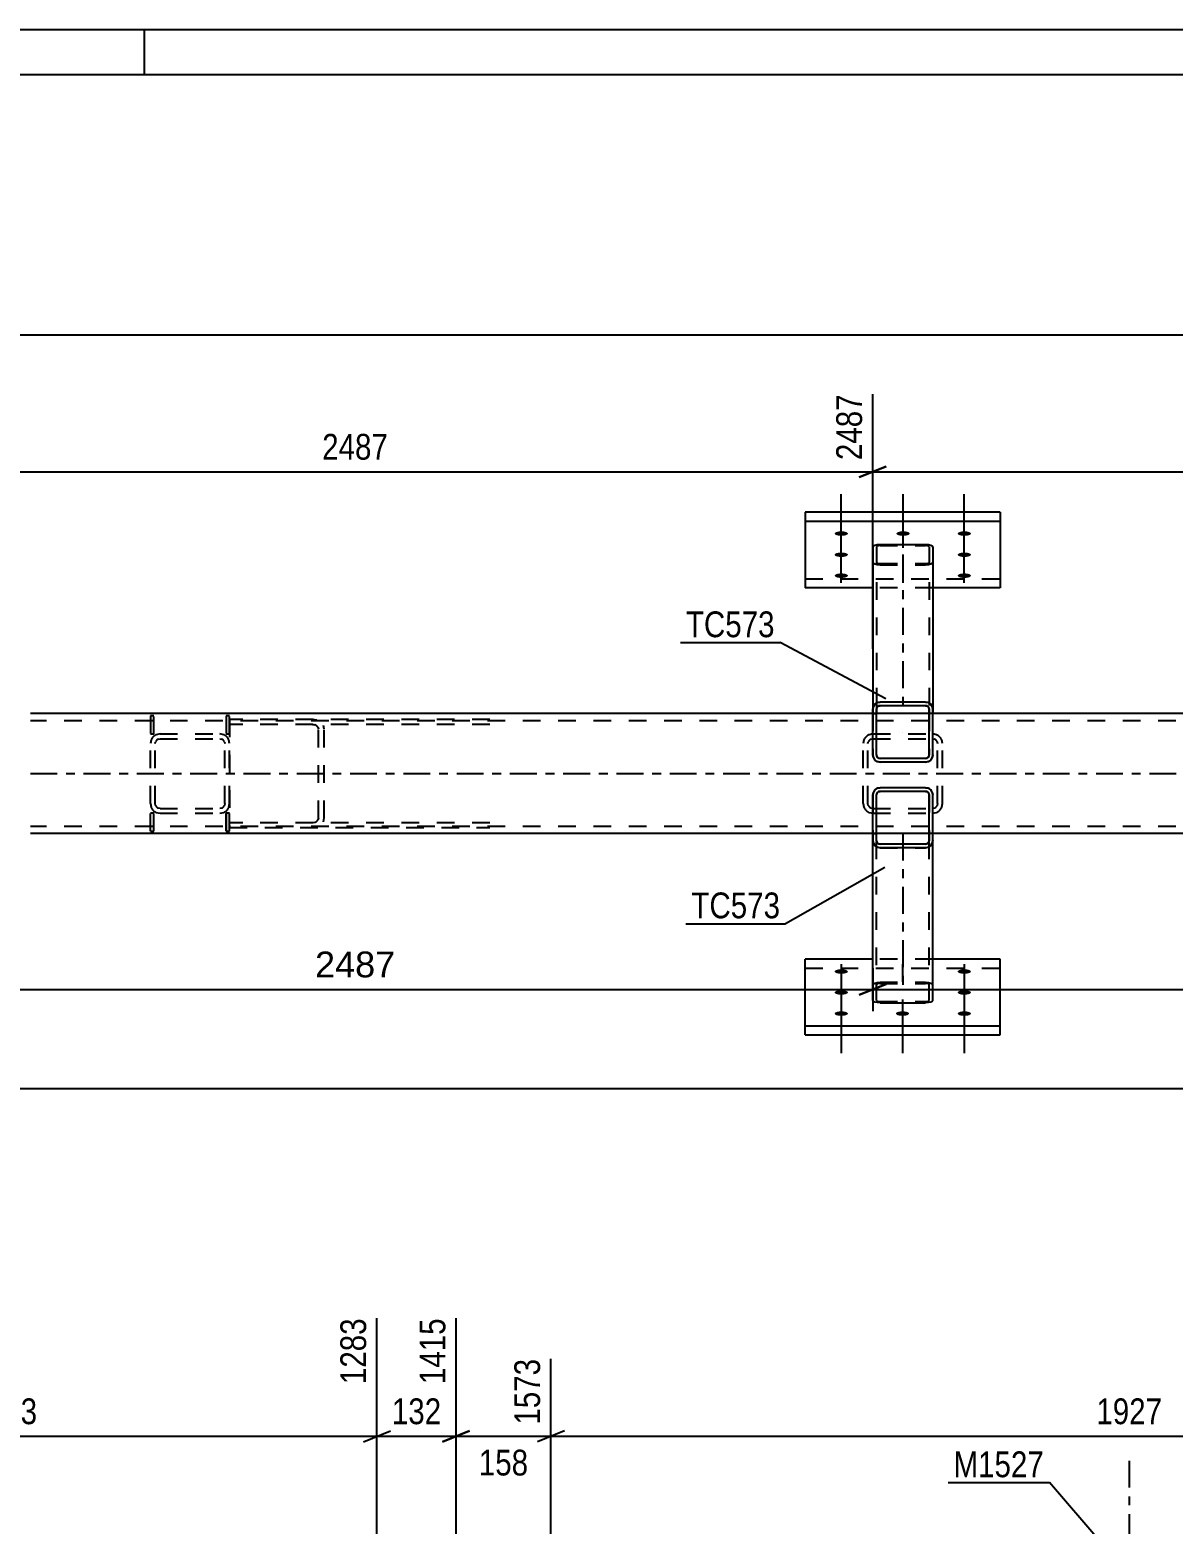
# Model space of a CAD drawing. Header units: millimetres. Extents: x -82 to 1107, y -634 to 207.
# Drawn here: x 44.2 to 171.2, y 41.1 to 207.1 of the extents above; entities that cross this region are included whole.
import ezdxf

# ---------------------------------------------------------------- set-up
doc = ezdxf.new("R2010")
doc.units = ezdxf.units.MM
doc.linetypes.add('DXK_LINE_DOT2', pattern=[3.9198, 1.9599, -1.9599])
doc.linetypes.add('DXK_LINE_DOT3', pattern=[5.9187, 2.979, -0.9799, 0.9799, -0.9799])
doc.styles.add('Arial', font='ARIAL.TTF', dxfattribs={"height": 0.2})
doc.styles.add('Arial Narrow', font='ARIALN.TTF', dxfattribs={"height": 0.2})

# ---------------------------------------------------------------- blocks, each defined once
blk = doc.blocks.new('Unknown-348435297-1162')
at = {"color": 5, "linetype": 'Continuous'}
for p, q in [((1106.97, 207.06), (-82.03, 207.06)), ((56.97, 202.06), (56.97, 207.06)), ((1101.97, 202.06), (-77.03, 202.06))]:
    blk.add_line(p, q, dxfattribs=at)
blk = doc.blocks.new('Part-348435297-5654 - 3826')
at = {"color": 7, "linetype": 'DXK_LINE_DOT3'}
blk.add_line((166.34, 48.14), (166.34, -0.75), dxfattribs=at)
at = {"color": 2, "linetype": 'Continuous'}
for p, q in [((163, 39.06), (163.06, 39.17)), ((163, 39.06), (163, 38.93)), ((163.06, 39.17), (163.24, 39.26)), ((163.24, 39.26), (163.5, 39.33)), ((163.5, 39.33), (163.8, 39.35)), ((163.8, 39.35), (168.87, 39.35)), ((168.87, 39.35), (169.18, 39.33)), ((169.18, 39.33), (169.44, 39.26)), ((169.44, 39.26), (169.61, 39.17)), ((169.61, 39.17), (169.67, 39.06)), ((169.67, 39.06), (169.67, 38.93))]:
    blk.add_line(p, q, dxfattribs=at)
at = {"color": 7, "linetype": 'DXK_LINE_DOT2'}
for p, q in [((163, 37.21), (163, 39.06)), ((163, 38.93), (163, 10)), ((163.43, 39.11), (163.4, 39.06)), ((163.4, 39.06), (163.4, 10)), ((163.4, 37.21), (163.4, 39.06)), ((163.52, 39.16), (163.43, 39.11)), ((163.65, 39.19), (163.52, 39.16)), ((163.8, 39.2), (163.65, 39.19)), ((163.8, 39.2), (168.87, 39.2)), ((169.02, 39.19), (168.87, 39.2)), ((169.15, 39.16), (169.02, 39.19)), ((169.24, 39.11), (169.15, 39.16)), ((169.27, 39.06), (169.24, 39.11)), ((169.27, 39.06), (169.27, 10)), ((169.27, 37.21), (169.27, 39.06)), ((169.67, 37.21), (169.67, 39.06)), ((169.67, 38.93), (169.67, 10)), ((163, 37.21), (163, 9.54)), ((163.06, 37.1), (163, 37.21)), ((163.24, 37.01), (163.06, 37.1)), ((163.5, 36.95), (163.24, 37.01)), ((163.4, 37.21), (163.4, 9.54)), ((163.4, 37.21), (163.43, 37.16)), ((163.43, 37.16), (163.52, 37.11)), ((163.8, 36.92), (163.5, 36.95)), ((163.52, 37.11), (163.65, 37.08)), ((163.65, 37.08), (163.8, 37.07)), ((163.8, 37.07), (168.87, 37.07)), ((163.8, 36.92), (168.87, 36.92)), ((168.87, 37.07), (169.02, 37.08)), ((169.18, 36.95), (168.87, 36.92)), ((169.02, 37.08), (169.15, 37.11)), ((169.15, 37.11), (169.24, 37.16)), ((169.44, 37.01), (169.18, 36.95)), ((169.24, 37.16), (169.27, 37.21)), ((169.27, 37.21), (169.27, 9.54)), ((169.61, 37.1), (169.44, 37.01)), ((169.67, 37.21), (169.61, 37.1)), ((169.67, 37.21), (169.67, 9.54)), ((169.67, 10), (163, 10)), ((163, 9.71), (163, 10)), ((163.4, 10), (163.4, 10)), ((163.4, 10), (163.4, 9.71)), ((169.27, 9.71), (169.27, 10)), ((169.67, 10), (169.67, 9.71)), ((163, 9.54), (163, 9.71)), ((163, 9.71), (163.4, 9.71)), ((163, 9.54), (163.07, 9.43)), ((163.07, 9.43), (163.24, 9.33)), ((163.24, 9.33), (163.5, 9.27)), ((163.4, 9.71), (163.4, 9.54)), ((163.43, 9.48), (163.4, 9.54)), ((163.52, 9.44), (163.43, 9.48)), ((163.5, 9.27), (163.8, 9.25)), ((163.65, 9.4), (163.52, 9.44)), ((163.8, 9.39), (163.65, 9.4)), ((163.8, 9.39), (168.87, 9.39)), ((163.8, 9.25), (168.87, 9.25)), ((169.02, 9.4), (168.87, 9.39)), ((168.87, 9.25), (169.18, 9.27)), ((169.15, 9.44), (169.02, 9.4)), ((169.24, 9.48), (169.15, 9.44)), ((169.18, 9.27), (169.44, 9.33)), ((169.27, 9.54), (169.24, 9.48)), ((169.27, 9.54), (169.27, 9.71)), ((169.27, 9.71), (169.67, 9.71)), ((169.44, 9.33), (169.61, 9.43)), ((169.61, 9.43), (169.67, 9.54)), ((169.67, 9.71), (169.67, 9.54))]:
    blk.add_line(p, q, dxfattribs=at)
blk = doc.blocks.new('Part-348435297-2427 - 2361')
at = {"color": 2, "linetype": 'Continuous'}
for p, q in [((152.01, 153.49), (130.35, 153.49)), ((130.35, 153.49), (130.35, 145.08)), ((152.01, 153.49), (152.01, 145.08)), ((130.35, 152.49), (152.01, 152.49)), ((137.85, 145.08), (130.35, 145.08)), ((152.01, 145.08), (144.51, 145.08))]:
    blk.add_line(p, q, dxfattribs=at)
at = {"color": 7, "linetype": 'DXK_LINE_DOT2'}
for p, q in [((130.35, 146.08), (152.01, 146.08)), ((144.51, 145.08), (137.85, 145.08))]:
    blk.add_line(p, q, dxfattribs=at)
blk = doc.blocks.new('Part-348435297-2363 - 2361')
at = {"color": 7, "linetype": 'DXK_LINE_DOT2'}
for p, q in [((57.69, 128.2), (57.61, 127.79)), ((57.61, 121.13), (57.61, 127.79)), ((58.14, 127.79), (58.18, 128)), ((58.14, 121.13), (58.14, 127.79)), ((58.68, 128.86), (58.27, 128.78)), ((58.47, 128.29), (58.68, 128.33)), ((58.68, 128.86), (65.34, 128.86)), ((58.68, 128.33), (65.34, 128.33)), ((65.75, 128.78), (65.34, 128.86)), ((65.34, 128.33), (65.55, 128.29)), ((65.83, 128), (65.88, 127.79)), ((65.88, 121.13), (65.88, 127.79)), ((66.41, 127.79), (66.33, 128.2)), ((66.41, 121.13), (66.41, 127.79)), ((57.61, 121.13), (57.69, 120.72)), ((58.18, 120.92), (58.14, 121.13)), ((58.27, 120.14), (58.68, 120.06)), ((58.68, 120.59), (58.47, 120.63)), ((58.68, 120.59), (65.34, 120.59)), ((58.68, 120.06), (65.34, 120.06)), ((65.55, 120.63), (65.34, 120.59)), ((65.34, 120.06), (65.75, 120.14)), ((65.88, 121.13), (65.83, 120.92)), ((66.33, 120.72), (66.41, 121.13))]:
    blk.add_line(p, q, dxfattribs=at)
for centre, radius, start, end in [((58.68, 127.79), 1.07, 112.5, 157.5), ((58.68, 127.79), 0.533, 112.5, 157.5), ((65.34, 127.79), 0.533, 22.5, 67.5), ((65.34, 127.79), 1.07, 22.5, 67.5), ((58.68, 121.13), 1.07, 202.5, 247.5), ((58.68, 121.13), 0.533, 202.5, 247.5), ((65.34, 121.13), 0.533, 292.5, 337.5), ((65.34, 121.13), 1.07, 292.5, 337.5)]:
    blk.add_arc(centre, radius, start, end, dxfattribs=at)
blk = doc.blocks.new('Part-348435297-2364 - 2361')
at = {"color": 7, "linetype": 'DXK_LINE_DOT2'}
for p, q in [((66.41, 130.46), (66.41, 118.46)), ((95.3, 130.46), (66.41, 130.46)), ((95.3, 129.93), (66.41, 129.93)), ((76.11, 130.38), (75.6, 130.46)), ((75.6, 129.93), (75.86, 129.89)), ((76.22, 129.6), (76.27, 129.39)), ((76.93, 129.39), (76.83, 129.8)), ((76.27, 119.53), (76.27, 129.39)), ((76.93, 119.53), (76.93, 129.39)), ((76.27, 119.53), (76.22, 119.32)), ((76.83, 119.12), (76.93, 119.53)), ((95.3, 118.99), (66.41, 118.99)), ((66.41, 118.46), (95.3, 118.46)), ((75.86, 119.03), (75.6, 118.99)), ((75.6, 118.46), (76.11, 118.54))]:
    blk.add_line(p, q, dxfattribs=at)
for centre, start, end in [((75.68, 129.3), 29.2511, 73.2822), ((75.68, 119.62), 286.7178, 330.7489)]:
    blk.add_arc(centre, 0.615, start, end, dxfattribs=at)
blk = doc.blocks.new('Part-348435297-2496 - 2361')
at = {"color": 2, "linetype": 'Continuous'}
for p, q in [((137.85, 131.13), (44.28, 131.13)), ((375.35, 131.13), (144.51, 131.13)), ((137.85, 117.79), (44.28, 117.79)), ((375.35, 117.79), (144.51, 117.79))]:
    blk.add_line(p, q, dxfattribs=at)
at = {"color": 7, "linetype": 'DXK_LINE_DOT2'}
for p, q in [((144.51, 131.13), (137.85, 131.13)), ((1010.34, 130.33), (44.28, 130.33)), ((1010.34, 118.59), (44.28, 118.59)), ((144.51, 117.79), (137.85, 117.79))]:
    blk.add_line(p, q, dxfattribs=at)
at = {"color": 7, "linetype": 'DXK_LINE_DOT3'}
blk.add_line((44.28, 124.46), (1010.34, 124.46), dxfattribs=at)
blk = doc.blocks.new('Part-348435297-2374 - 2361')
at = {"color": 7, "linetype": 'DXK_LINE_DOT2'}
for p, q in [((136.86, 128.2), (136.78, 127.79)), ((136.78, 121.13), (136.78, 127.79)), ((137.31, 127.79), (137.35, 128)), ((137.31, 121.13), (137.31, 127.79)), ((137.85, 128.86), (137.44, 128.78)), ((137.64, 128.29), (137.85, 128.33)), ((137.85, 128.86), (144.51, 128.86)), ((137.85, 128.33), (144.51, 128.33)), ((144.92, 128.78), (144.51, 128.86)), ((144.51, 128.33), (144.72, 128.29)), ((145.01, 128), (145.05, 127.79)), ((145.05, 121.13), (145.05, 127.79)), ((145.58, 127.79), (145.5, 128.2)), ((145.58, 121.13), (145.58, 127.79)), ((136.78, 121.13), (136.86, 120.72)), ((137.35, 120.92), (137.31, 121.13)), ((137.44, 120.14), (137.85, 120.06)), ((137.85, 120.59), (137.64, 120.63)), ((137.85, 120.59), (144.51, 120.59)), ((137.85, 120.06), (144.51, 120.06)), ((144.72, 120.63), (144.51, 120.59)), ((144.51, 120.06), (144.92, 120.14)), ((145.05, 121.13), (145.01, 120.92)), ((145.5, 120.72), (145.58, 121.13))]:
    blk.add_line(p, q, dxfattribs=at)
for centre, radius, start, end in [((137.85, 127.79), 1.07, 112.5, 157.5), ((137.85, 127.79), 0.533, 112.5, 157.5), ((144.51, 127.79), 0.533, 22.5, 67.5), ((144.51, 127.79), 1.07, 22.5, 67.5), ((137.85, 121.13), 1.07, 202.5, 247.5), ((137.85, 121.13), 0.533, 202.5, 247.5), ((144.51, 121.13), 0.533, 292.5, 337.5), ((144.51, 121.13), 1.07, 292.5, 337.5)]:
    blk.add_arc(centre, radius, start, end, dxfattribs=at)
blk = doc.blocks.new('Part-348435297-7294 - 2361')
at = {"color": 2, "linetype": 'Continuous'}
for p, q in [((137.91, 131.9), (137.85, 131.6)), ((137.85, 126.53), (137.85, 131.6)), ((138.08, 132.16), (137.91, 131.9)), ((138.34, 132.34), (138.08, 132.16)), ((138.25, 131.6), (138.28, 131.75)), ((138.28, 131.75), (138.25, 131.6)), ((138.25, 131.6), (138.25, 131.6)), ((138.25, 131.13), (138.25, 131.6)), ((138.25, 126.53), (138.25, 131.6)), ((138.25, 126.53), (138.25, 131.13)), ((138.25, 131.13), (138.25, 131.13)), ((138.25, 131.13), (138.25, 131.13)), ((138.25, 131.13), (138.25, 131.13)), ((138.28, 131.75), (138.36, 131.88)), ((138.36, 131.88), (138.28, 131.75)), ((138.65, 132.4), (138.34, 132.34)), ((138.36, 131.88), (138.49, 131.97)), ((138.49, 131.97), (138.36, 131.88)), ((138.49, 131.97), (138.65, 132)), ((143.71, 132.4), (138.65, 132.4)), ((143.71, 132), (138.65, 132)), ((144.02, 132.34), (143.71, 132.4)), ((143.71, 132), (143.86, 131.97)), ((143.86, 131.97), (143.99, 131.88)), ((143.99, 131.88), (144.08, 131.75)), ((144.28, 132.16), (144.02, 132.34)), ((144.02, 132.34), (144.28, 132.16)), ((144.08, 131.75), (144.11, 131.6)), ((144.11, 126.53), (144.11, 131.6)), ((144.45, 131.9), (144.28, 132.16)), ((144.28, 132.16), (144.45, 131.9)), ((144.51, 131.6), (144.45, 131.9)), ((144.45, 131.9), (144.51, 131.6)), ((144.51, 126.53), (144.51, 131.6)), ((144.51, 131.6), (144.51, 131.6)), ((144.51, 131.13), (144.51, 131.6)), ((144.51, 126.53), (144.51, 131.13)), ((144.51, 131.13), (144.51, 131.13)), ((144.51, 131.13), (144.51, 131.13)), ((144.51, 131.13), (144.51, 131.13)), ((137.85, 126.53), (137.91, 126.22)), ((137.91, 126.22), (138.08, 125.96)), ((138.25, 126.53), (138.25, 126.53)), ((138.28, 126.38), (138.25, 126.53)), ((138.25, 126.53), (138.28, 126.38)), ((138.36, 126.25), (138.28, 126.38)), ((138.28, 126.38), (138.36, 126.25)), ((138.49, 126.16), (138.36, 126.25)), ((138.36, 126.25), (138.49, 126.16)), ((138.65, 126.13), (138.49, 126.16)), ((143.86, 126.16), (143.71, 126.13)), ((143.99, 126.25), (143.86, 126.16)), ((144.08, 126.38), (143.99, 126.25)), ((144.11, 126.53), (144.08, 126.38)), ((144.28, 125.96), (144.45, 126.22)), ((144.45, 126.22), (144.51, 126.53)), ((144.51, 126.53), (144.45, 126.22)), ((144.51, 126.53), (144.51, 126.53)), ((138.08, 125.96), (138.34, 125.79)), ((138.34, 125.79), (138.65, 125.73)), ((143.71, 126.13), (138.65, 126.13)), ((143.71, 125.73), (138.65, 125.73)), ((143.71, 125.73), (144.02, 125.79)), ((144.02, 125.79), (144.28, 125.96))]:
    blk.add_line(p, q, dxfattribs=at)
at = {"color": 7, "linetype": 'DXK_LINE_DOT2'}
for p, q in [((137.85, 131.6), (137.91, 131.9)), ((137.85, 131.6), (137.85, 131.6)), ((137.85, 131.6), (137.85, 131.13)), ((137.85, 131.13), (137.85, 131.13)), ((137.85, 131.13), (137.85, 126.53)), ((138.25, 131.13), (137.85, 131.13)), ((137.91, 131.9), (138.08, 132.16)), ((138.08, 132.16), (138.34, 132.34)), ((138.34, 132.34), (138.65, 132.4)), ((138.65, 132), (138.49, 131.97)), ((143.71, 132.4), (138.65, 132.4)), ((138.65, 132), (138.65, 132)), ((143.71, 132.4), (143.71, 132.4)), ((143.71, 132.4), (144.02, 132.34)), ((143.71, 132), (143.71, 132)), ((143.87, 131.97), (143.71, 132)), ((144, 131.88), (143.87, 131.97)), ((144.08, 131.75), (144, 131.88)), ((144.11, 131.6), (144.08, 131.75)), ((144.11, 131.6), (144.11, 131.6)), ((144.11, 131.6), (144.11, 131.13)), ((144.11, 131.13), (144.11, 131.13)), ((144.11, 131.13), (144.11, 126.53)), ((144.51, 131.13), (144.11, 131.13)), ((137.85, 126.53), (137.85, 126.53)), ((137.91, 126.22), (137.85, 126.53)), ((138.49, 126.16), (138.65, 126.13)), ((143.71, 126.13), (143.87, 126.16)), ((143.87, 126.16), (144, 126.25)), ((144, 126.25), (144.08, 126.38)), ((144.08, 126.38), (144.11, 126.53)), ((144.11, 126.53), (144.11, 126.53)), ((138.65, 125.73), (138.34, 125.79)), ((138.65, 126.13), (138.65, 126.13)), ((143.71, 126.13), (143.71, 126.13)), ((143.71, 126.13), (143.71, 126.13)), ((144.02, 125.79), (143.71, 125.73)), ((143.71, 125.73), (143.71, 125.73)), ((143.71, 125.73), (143.71, 125.73))]:
    blk.add_line(p, q, dxfattribs=at)
at = {"color": 7, "linetype": 'DXK_LINE_DOT3'}
blk.add_line((141.18, 129.06), (141.18, 129.06), dxfattribs=at)
at = {"color": 7, "linetype": 'DXK_LINE_DOT2'}
blk.add_arc((138.65, 126.53), 0.8, 202.5012, 247.5012, dxfattribs=at)
at = {"color": 2, "linetype": 'Continuous'}
blk.add_arc((143.71, 126.53), 0.8, 292.5012, 337.5012, dxfattribs=at)
blk = doc.blocks.new('Part-348435297-2533 - 2361')
at = {"color": 7, "linetype": 'DXK_LINE_DOT2'}
for p, q in [((58.01, 120.06), (57.61, 120.06)), ((57.61, 118.06), (57.61, 120.06)), ((57.61, 118.06), (57.61, 120.06)), ((58.01, 118.06), (58.01, 120.06)), ((58.01, 118.06), (58.01, 120.06)), ((57.61, 118.06), (58.01, 118.06))]:
    blk.add_line(p, q, dxfattribs=at)
blk = doc.blocks.new('Part-348435297-2415 - 2361')
at = {"color": 7, "linetype": 'DXK_LINE_DOT2'}
for p, q in [((137.85, 117.01), (137.85, 117.79)), ((137.91, 117.79), (137.85, 117.79)), ((137.85, 117.79), (138.25, 117.79)), ((138.25, 99.27), (138.25, 117.79)), ((144.11, 99.27), (144.11, 117.79)), ((144.51, 117.79), (144.11, 117.79)), ((138.08, 101.2), (138.34, 101.26)), ((138.34, 101.26), (138.65, 101.28)), ((138.65, 101.28), (143.71, 101.28)), ((143.71, 101.28), (144.02, 101.26)), ((144.02, 101.26), (144.28, 101.2)), ((137.85, 101.01), (137.91, 101.11)), ((137.91, 101.11), (138.08, 101.2)), ((138.28, 101.06), (138.25, 101.01)), ((138.36, 101.1), (138.28, 101.06)), ((138.49, 101.13), (138.36, 101.1)), ((138.65, 101.14), (138.49, 101.13)), ((138.65, 101.14), (143.71, 101.14)), ((143.87, 101.13), (143.71, 101.14)), ((144, 101.1), (143.87, 101.13)), ((144, 101.1), (144.02, 101.09)), ((144.02, 101.09), (144.08, 101.06)), ((144.11, 101.01), (144.08, 101.06)), ((144.28, 101.2), (144.45, 101.11)), ((144.45, 101.11), (144.51, 101.01)), ((138.25, 99.27), (138.28, 99.22)), ((138.28, 99.22), (138.36, 99.18)), ((138.36, 99.18), (138.49, 99.15)), ((138.49, 99.15), (138.65, 99.14)), ((138.65, 99.14), (143.71, 99.14)), ((143.71, 99.14), (143.87, 99.15)), ((143.87, 99.15), (144, 99.18)), ((144, 99.18), (144.08, 99.22)), ((144.08, 99.22), (144.11, 99.27))]:
    blk.add_line(p, q, dxfattribs=at)
at = {"color": 2, "linetype": 'Continuous'}
for p, q in [((137.85, 99.27), (137.85, 117.01)), ((144.11, 117.79), (138.25, 117.79)), ((144.51, 117.79), (144.51, 117.79)), ((144.51, 99.27), (144.51, 117.79)), ((137.91, 99.17), (137.85, 99.27)), ((138.08, 99.08), (137.91, 99.17)), ((138.34, 99.02), (138.08, 99.08)), ((138.65, 99), (138.34, 99.02)), ((138.65, 99), (143.71, 99)), ((144.02, 99.02), (143.71, 99)), ((144.28, 99.08), (144.02, 99.02)), ((144.45, 99.17), (144.28, 99.08)), ((144.51, 99.27), (144.45, 99.17))]:
    blk.add_line(p, q, dxfattribs=at)
at = {"color": 7, "linetype": 'DXK_LINE_DOT3'}
blk.add_line((141.18, 117.79), (141.18, 100.14), dxfattribs=at)
blk = doc.blocks.new('Part-348435297-2425 - 2361')
at = {"color": 2, "linetype": 'Continuous'}
for p, q in [((137.85, 149.65), (137.91, 149.75)), ((137.85, 149.65), (137.85, 131.6)), ((137.91, 149.75), (138.08, 149.84)), ((138.08, 149.84), (138.34, 149.9)), ((138.34, 149.9), (138.65, 149.92)), ((138.65, 149.92), (143.71, 149.92)), ((143.71, 149.92), (144.02, 149.9)), ((144.02, 149.9), (144.28, 149.84)), ((144.28, 149.84), (144.45, 149.75)), ((144.45, 149.75), (144.51, 149.65)), ((144.51, 149.65), (144.51, 131.13)), ((144.11, 131.13), (138.25, 131.13)), ((144.51, 131.13), (144.51, 131.13))]:
    blk.add_line(p, q, dxfattribs=at)
at = {"color": 7, "linetype": 'DXK_LINE_DOT2'}
for p, q in [((138.28, 149.7), (138.25, 149.65)), ((138.25, 149.65), (138.25, 132.27)), ((138.36, 149.74), (138.28, 149.7)), ((138.49, 149.77), (138.36, 149.74)), ((138.65, 149.78), (138.49, 149.77)), ((138.65, 149.78), (143.71, 149.78)), ((143.87, 149.77), (143.71, 149.78)), ((144, 149.74), (143.87, 149.77)), ((144.08, 149.7), (144, 149.74)), ((144.11, 149.65), (144.08, 149.7)), ((144.11, 149.65), (144.11, 131.13)), ((137.91, 147.81), (137.85, 147.91)), ((138.08, 147.72), (137.91, 147.81)), ((138.34, 147.66), (138.08, 147.72)), ((138.25, 147.91), (138.28, 147.86)), ((138.28, 147.86), (138.36, 147.82)), ((138.36, 147.82), (138.49, 147.79)), ((138.49, 147.79), (138.65, 147.78)), ((138.65, 147.78), (143.71, 147.78)), ((143.71, 147.78), (143.87, 147.79)), ((143.87, 147.79), (144, 147.82)), ((144, 147.82), (144.02, 147.83)), ((144.02, 147.83), (144.08, 147.86)), ((144.28, 147.72), (144.02, 147.66)), ((144.08, 147.86), (144.11, 147.91)), ((144.45, 147.81), (144.28, 147.72)), ((144.51, 147.91), (144.45, 147.81)), ((138.65, 147.64), (138.34, 147.66)), ((138.65, 147.64), (143.71, 147.64)), ((144.02, 147.66), (143.71, 147.64)), ((137.85, 131.6), (137.85, 131.13)), ((137.91, 131.13), (137.85, 131.13)), ((137.85, 131.13), (138.25, 131.13)), ((138.25, 132.27), (138.25, 131.13)), ((144.51, 131.13), (144.11, 131.13))]:
    blk.add_line(p, q, dxfattribs=at)
at = {"color": 7, "linetype": 'DXK_LINE_DOT3'}
blk.add_line((141.18, 148.78), (141.18, 131.13), dxfattribs=at)
blk = doc.blocks.new('Part-348435297-2426 - 2361')
at = {"color": 2, "linetype": 'Continuous'}
for p, q in [((130.35, 95.43), (130.35, 103.85)), ((137.85, 103.85), (130.35, 103.85)), ((152.01, 103.85), (144.51, 103.85)), ((152.01, 95.43), (152.01, 103.85)), ((130.35, 96.43), (152.01, 96.43)), ((130.35, 95.43), (152.01, 95.43))]:
    blk.add_line(p, q, dxfattribs=at)
at = {"color": 7, "linetype": 'DXK_LINE_DOT2'}
for p, q in [((144.51, 103.85), (137.85, 103.85)), ((130.35, 102.84), (152.01, 102.84))]:
    blk.add_line(p, q, dxfattribs=at)
blk = doc.blocks.new('Bolt-348435297-2540 - 2361')
at = {"linetype": 'Continuous'}
for points in [[(134.35, 102.23), (134.19, 102.23), (134.05, 102.25), (133.92, 102.27), (133.8, 102.31), (133.71, 102.35), (133.65, 102.4), (133.62, 102.45), (133.62, 102.5), (133.65, 102.55), (133.71, 102.6), (133.8, 102.64), (133.92, 102.68), (134.05, 102.71), (134.19, 102.72), (134.35, 102.73), (134.5, 102.72), (134.64, 102.71), (134.78, 102.68), (134.89, 102.64), (134.98, 102.6), (135.04, 102.55), (135.08, 102.5), (135.08, 102.45), (135.04, 102.4), (134.98, 102.35), (134.89, 102.31), (134.78, 102.27), (134.64, 102.25), (134.5, 102.23)], [(148.01, 102.23), (147.86, 102.23), (147.72, 102.25), (147.58, 102.27), (147.47, 102.31), (147.38, 102.35), (147.32, 102.4), (147.28, 102.45), (147.28, 102.5), (147.32, 102.55), (147.38, 102.6), (147.47, 102.64), (147.58, 102.68), (147.72, 102.71), (147.86, 102.72), (148.01, 102.73), (148.17, 102.72), (148.31, 102.71), (148.44, 102.68), (148.56, 102.64), (148.65, 102.6), (148.71, 102.55), (148.74, 102.5), (148.74, 102.45), (148.71, 102.4), (148.65, 102.35), (148.56, 102.31), (148.44, 102.27), (148.31, 102.25), (148.17, 102.23)], [(134.35, 99.9), (134.19, 99.91), (134.05, 99.92), (133.92, 99.95), (133.8, 99.98), (133.71, 100.03), (133.65, 100.07), (133.62, 100.13), (133.62, 100.18), (133.65, 100.23), (133.71, 100.28), (133.8, 100.32), (133.92, 100.35), (134.05, 100.38), (134.19, 100.4), (134.35, 100.4), (134.5, 100.4), (134.64, 100.38), (134.78, 100.35), (134.89, 100.32), (134.98, 100.28), (135.04, 100.23), (135.08, 100.18), (135.08, 100.13), (135.04, 100.07), (134.98, 100.03), (134.89, 99.98), (134.78, 99.95), (134.64, 99.92), (134.5, 99.91)], [(148.01, 99.9), (147.86, 99.91), (147.72, 99.92), (147.58, 99.95), (147.47, 99.98), (147.38, 100.03), (147.32, 100.07), (147.28, 100.13), (147.28, 100.18), (147.32, 100.23), (147.38, 100.28), (147.47, 100.32), (147.58, 100.35), (147.72, 100.38), (147.86, 100.4), (148.01, 100.4), (148.17, 100.4), (148.31, 100.38), (148.44, 100.35), (148.56, 100.32), (148.65, 100.28), (148.71, 100.23), (148.74, 100.18), (148.74, 100.13), (148.71, 100.07), (148.65, 100.03), (148.56, 99.98), (148.44, 99.95), (148.31, 99.92), (148.17, 99.91)], [(134.35, 97.55), (134.19, 97.56), (134.05, 97.57), (133.92, 97.6), (133.8, 97.63), (133.71, 97.68), (133.65, 97.73), (133.62, 97.78), (133.62, 97.83), (133.65, 97.88), (133.71, 97.93), (133.8, 97.97), (133.92, 98.01), (134.05, 98.03), (134.19, 98.05), (134.35, 98.05), (134.5, 98.05), (134.64, 98.03), (134.78, 98.01), (134.89, 97.97), (134.98, 97.93), (135.04, 97.88), (135.08, 97.83), (135.08, 97.78), (135.04, 97.73), (134.98, 97.68), (134.89, 97.63), (134.78, 97.6), (134.64, 97.57), (134.5, 97.56)], [(141.15, 97.55), (140.99, 97.56), (140.85, 97.57), (140.72, 97.6), (140.6, 97.63), (140.51, 97.68), (140.45, 97.73), (140.42, 97.78), (140.42, 97.83), (140.45, 97.88), (140.51, 97.93), (140.6, 97.97), (140.72, 98.01), (140.85, 98.03), (140.99, 98.05), (141.15, 98.05), (141.3, 98.05), (141.44, 98.03), (141.58, 98.01), (141.69, 97.97), (141.78, 97.93), (141.84, 97.88), (141.88, 97.83), (141.88, 97.78), (141.84, 97.73), (141.78, 97.68), (141.69, 97.63), (141.58, 97.6), (141.44, 97.57), (141.3, 97.56)], [(148.01, 97.55), (147.86, 97.56), (147.72, 97.57), (147.58, 97.6), (147.47, 97.63), (147.38, 97.68), (147.32, 97.73), (147.28, 97.78), (147.28, 97.83), (147.32, 97.88), (147.38, 97.93), (147.47, 97.97), (147.58, 98.01), (147.72, 98.03), (147.86, 98.05), (148.01, 98.05), (148.17, 98.05), (148.31, 98.03), (148.44, 98.01), (148.56, 97.97), (148.65, 97.93), (148.71, 97.88), (148.74, 97.83), (148.74, 97.78), (148.71, 97.73), (148.65, 97.68), (148.56, 97.63), (148.44, 97.6), (148.31, 97.57), (148.17, 97.56)]]:
    blk.add_hatch(color=1, dxfattribs=at).paths.add_polyline_path(points)
at = {"color": 1, "linetype": 'Continuous'}
for p, q in [((134.35, 103.29), (134.35, 98.09)), ((148.01, 103.29), (148.01, 98.09)), ((134.35, 100.97), (134.35, 95.77)), ((148.01, 100.97), (148.01, 95.77)), ((134.35, 98.62), (134.35, 93.42)), ((141.15, 98.62), (141.15, 93.42)), ((148.01, 98.62), (148.01, 93.42))]:
    blk.add_line(p, q, dxfattribs=at)
at = {"color": 1, "linetype": 'DXK_LINE_DOT2'}
blk.add_line((141.15, 103.29), (141.15, 98.09), dxfattribs=at)
blk = doc.blocks.new('Part-348435297-2532 - 2361')
at = {"color": 7, "linetype": 'DXK_LINE_DOT2'}
for p, q in [((58.01, 130.86), (57.61, 130.86)), ((57.61, 130.86), (57.61, 128.86)), ((57.61, 130.86), (57.61, 128.86)), ((58.01, 128.86), (58.01, 130.86)), ((58.01, 128.86), (58.01, 130.86)), ((57.61, 128.86), (58.01, 128.86))]:
    blk.add_line(p, q, dxfattribs=at)
blk = doc.blocks.new('Part-348435297-2534 - 2361')
at = {"color": 7, "linetype": 'DXK_LINE_DOT2'}
for p, q in [((66.41, 120.06), (66.01, 120.06)), ((66.01, 118.06), (66.01, 120.06)), ((66.01, 120.06), (66.01, 118.06)), ((66.41, 118.06), (66.41, 120.06)), ((66.41, 118.06), (66.41, 120.06)), ((66.01, 118.06), (66.41, 118.06))]:
    blk.add_line(p, q, dxfattribs=at)
blk = doc.blocks.new('Part-348435297-2535 - 2361')
at = {"color": 7, "linetype": 'DXK_LINE_DOT2'}
for p, q in [((66.41, 130.86), (66.01, 130.86)), ((66.01, 130.86), (66.01, 128.86)), ((66.01, 130.86), (66.01, 128.86)), ((66.41, 128.86), (66.41, 130.86)), ((66.41, 128.86), (66.41, 130.86)), ((66.01, 128.86), (66.41, 128.86))]:
    blk.add_line(p, q, dxfattribs=at)
blk = doc.blocks.new('Bolt-348435297-2541 - 2361')
at = {"linetype": 'Continuous'}
for points in [[(134.35, 151.37), (134.5, 151.36), (134.64, 151.35), (134.78, 151.32), (134.89, 151.29), (134.98, 151.24), (135.04, 151.2), (135.08, 151.14), (135.08, 151.09), (135.04, 151.04), (134.98, 150.99), (134.89, 150.95), (134.78, 150.92), (134.64, 150.89), (134.5, 150.87), (134.35, 150.87), (134.19, 150.87), (134.05, 150.89), (133.92, 150.92), (133.8, 150.95), (133.71, 150.99), (133.65, 151.04), (133.62, 151.09), (133.62, 151.14), (133.65, 151.2), (133.71, 151.24), (133.8, 151.29), (133.92, 151.32), (134.05, 151.35), (134.19, 151.36)], [(141.21, 151.37), (141.37, 151.36), (141.51, 151.35), (141.64, 151.32), (141.76, 151.29), (141.85, 151.24), (141.91, 151.2), (141.94, 151.14), (141.94, 151.09), (141.91, 151.04), (141.85, 150.99), (141.76, 150.95), (141.64, 150.92), (141.51, 150.89), (141.37, 150.87), (141.21, 150.87), (141.06, 150.87), (140.92, 150.89), (140.78, 150.92), (140.67, 150.95), (140.58, 150.99), (140.52, 151.04), (140.48, 151.09), (140.48, 151.14), (140.52, 151.2), (140.58, 151.24), (140.67, 151.29), (140.78, 151.32), (140.92, 151.35), (141.06, 151.36)], [(148.01, 151.37), (148.17, 151.36), (148.31, 151.35), (148.44, 151.32), (148.56, 151.29), (148.65, 151.24), (148.71, 151.2), (148.74, 151.14), (148.74, 151.09), (148.71, 151.04), (148.65, 150.99), (148.56, 150.95), (148.44, 150.92), (148.31, 150.89), (148.17, 150.87), (148.01, 150.87), (147.86, 150.87), (147.72, 150.89), (147.58, 150.92), (147.47, 150.95), (147.38, 150.99), (147.32, 151.04), (147.28, 151.09), (147.28, 151.14), (147.32, 151.2), (147.38, 151.24), (147.47, 151.29), (147.58, 151.32), (147.72, 151.35), (147.86, 151.36)], [(134.35, 149.02), (134.5, 149.01), (134.64, 149), (134.78, 148.97), (134.89, 148.94), (134.98, 148.89), (135.04, 148.85), (135.08, 148.8), (135.08, 148.74), (135.04, 148.69), (134.98, 148.64), (134.89, 148.6), (134.78, 148.57), (134.64, 148.54), (134.5, 148.52), (134.35, 148.52), (134.19, 148.52), (134.05, 148.54), (133.92, 148.57), (133.8, 148.6), (133.71, 148.64), (133.65, 148.69), (133.62, 148.74), (133.62, 148.8), (133.65, 148.85), (133.71, 148.89), (133.8, 148.94), (133.92, 148.97), (134.05, 149), (134.19, 149.01)], [(148.01, 149.02), (148.17, 149.01), (148.31, 149), (148.44, 148.97), (148.56, 148.94), (148.65, 148.89), (148.71, 148.85), (148.74, 148.8), (148.74, 148.74), (148.71, 148.69), (148.65, 148.64), (148.56, 148.6), (148.44, 148.57), (148.31, 148.54), (148.17, 148.52), (148.01, 148.52), (147.86, 148.52), (147.72, 148.54), (147.58, 148.57), (147.47, 148.6), (147.38, 148.64), (147.32, 148.69), (147.28, 148.74), (147.28, 148.8), (147.32, 148.85), (147.38, 148.89), (147.47, 148.94), (147.58, 148.97), (147.72, 149), (147.86, 149.01)], [(134.35, 146.69), (134.5, 146.69), (134.64, 146.67), (134.78, 146.65), (134.89, 146.61), (134.98, 146.57), (135.04, 146.52), (135.08, 146.47), (135.08, 146.42), (135.04, 146.37), (134.98, 146.32), (134.89, 146.28), (134.78, 146.24), (134.64, 146.21), (134.5, 146.2), (134.35, 146.19), (134.19, 146.2), (134.05, 146.21), (133.92, 146.24), (133.8, 146.28), (133.71, 146.32), (133.65, 146.37), (133.62, 146.42), (133.62, 146.47), (133.65, 146.52), (133.71, 146.57), (133.8, 146.61), (133.92, 146.65), (134.05, 146.67), (134.19, 146.69)], [(148.01, 146.69), (148.17, 146.69), (148.31, 146.67), (148.44, 146.65), (148.56, 146.61), (148.65, 146.57), (148.71, 146.52), (148.74, 146.47), (148.74, 146.42), (148.71, 146.37), (148.65, 146.32), (148.56, 146.28), (148.44, 146.24), (148.31, 146.21), (148.17, 146.2), (148.01, 146.19), (147.86, 146.2), (147.72, 146.21), (147.58, 146.24), (147.47, 146.28), (147.38, 146.32), (147.32, 146.37), (147.28, 146.42), (147.28, 146.47), (147.32, 146.52), (147.38, 146.57), (147.47, 146.61), (147.58, 146.65), (147.72, 146.67), (147.86, 146.69)]]:
    blk.add_hatch(color=1, dxfattribs=at).paths.add_polyline_path(points)
at = {"color": 1, "linetype": 'Continuous'}
for p, q in [((134.35, 150.3), (134.35, 155.5)), ((141.21, 150.3), (141.21, 155.5)), ((148.01, 150.3), (148.01, 155.5)), ((134.35, 147.96), (134.35, 153.15)), ((148.01, 147.96), (148.01, 153.15)), ((134.35, 145.63), (134.35, 150.83)), ((148.01, 145.63), (148.01, 150.83))]:
    blk.add_line(p, q, dxfattribs=at)
at = {"color": 1, "linetype": 'DXK_LINE_DOT2'}
blk.add_line((141.21, 145.63), (141.21, 150.83), dxfattribs=at)
blk = doc.blocks.new('Part-348435297-7295 - 2361')
at = {"color": 2, "linetype": 'Continuous'}
for p, q in [((138.34, 122.83), (138.08, 122.66)), ((138.65, 122.89), (138.34, 122.83)), ((143.71, 122.89), (138.65, 122.89)), ((144.02, 122.83), (143.71, 122.89)), ((144.28, 122.65), (144.02, 122.83)), ((137.91, 122.4), (137.85, 122.09)), ((137.85, 117.02), (137.85, 122.09)), ((138.08, 122.66), (137.91, 122.4)), ((138.25, 122.09), (138.28, 122.24)), ((138.28, 122.24), (138.25, 122.09)), ((138.25, 122.09), (138.25, 122.09)), ((138.25, 117.79), (138.25, 122.09)), ((138.25, 117.02), (138.25, 122.09)), ((138.28, 122.24), (138.36, 122.37)), ((138.36, 122.37), (138.28, 122.24)), ((138.36, 122.37), (138.49, 122.46)), ((138.49, 122.46), (138.36, 122.37)), ((138.49, 122.46), (138.65, 122.49)), ((143.71, 122.49), (138.65, 122.49)), ((143.71, 122.49), (143.86, 122.46)), ((143.86, 122.46), (143.99, 122.37)), ((143.99, 122.37), (144.08, 122.24)), ((144.08, 122.24), (144.11, 122.09)), ((144.11, 117.02), (144.11, 122.09)), ((144.45, 122.4), (144.28, 122.65)), ((144.51, 122.09), (144.45, 122.4)), ((144.45, 122.4), (144.51, 122.09)), ((144.51, 117.02), (144.51, 122.09)), ((144.51, 117.79), (144.51, 122.09)), ((144.51, 122.09), (144.51, 122.09)), ((137.85, 117.02), (137.91, 116.72)), ((137.91, 116.72), (138.08, 116.46)), ((138.08, 116.46), (138.34, 116.28)), ((138.25, 117.79), (138.25, 117.79)), ((138.25, 117.02), (138.25, 117.79)), ((138.25, 117.79), (138.25, 117.79)), ((138.25, 117.79), (138.25, 117.79)), ((138.25, 117.02), (138.25, 117.02)), ((138.28, 116.87), (138.25, 117.02)), ((138.25, 117.02), (138.28, 116.87)), ((138.36, 116.74), (138.28, 116.87)), ((138.28, 116.87), (138.36, 116.74)), ((138.34, 116.28), (138.65, 116.22)), ((138.49, 116.65), (138.36, 116.74)), ((138.36, 116.74), (138.49, 116.65)), ((138.65, 116.62), (138.49, 116.65)), ((143.71, 116.62), (138.65, 116.62)), ((143.71, 116.22), (138.65, 116.22)), ((143.86, 116.65), (143.71, 116.62)), ((143.71, 116.22), (144.02, 116.28)), ((143.99, 116.74), (143.86, 116.65)), ((144.08, 116.87), (143.99, 116.74)), ((144.02, 116.28), (144.28, 116.46)), ((144.28, 116.46), (144.02, 116.28)), ((144.11, 117.02), (144.08, 116.87)), ((144.28, 116.46), (144.45, 116.72)), ((144.45, 116.72), (144.28, 116.46)), ((144.45, 116.72), (144.51, 117.02)), ((144.51, 117.02), (144.45, 116.72)), ((144.51, 117.79), (144.51, 117.79)), ((144.51, 117.02), (144.51, 117.79)), ((144.51, 117.79), (144.51, 117.79)), ((144.51, 117.79), (144.51, 117.79)), ((144.51, 117.02), (144.51, 117.02))]:
    blk.add_line(p, q, dxfattribs=at)
at = {"color": 7, "linetype": 'DXK_LINE_DOT2'}
for p, q in [((138.34, 122.83), (138.65, 122.89)), ((143.71, 122.89), (143.71, 122.89)), ((143.71, 122.89), (143.71, 122.89)), ((143.71, 122.89), (144.02, 122.83)), ((137.85, 122.09), (137.91, 122.4)), ((137.85, 122.09), (137.85, 122.09)), ((137.85, 122.09), (137.85, 117.79)), ((138.65, 122.49), (138.49, 122.46)), ((138.65, 122.49), (138.65, 122.49)), ((143.71, 122.49), (143.71, 122.49)), ((143.71, 122.49), (143.71, 122.49)), ((143.87, 122.46), (143.71, 122.49)), ((144, 122.37), (143.87, 122.46)), ((144.08, 122.24), (144, 122.37)), ((144.11, 122.09), (144.08, 122.24)), ((144.11, 122.09), (144.11, 122.09)), ((144.11, 122.09), (144.11, 117.79)), ((137.85, 117.79), (137.85, 117.79)), ((137.85, 117.79), (137.85, 117.02)), ((138.25, 117.79), (137.85, 117.79)), ((137.85, 117.02), (137.85, 117.02)), ((137.91, 116.72), (137.85, 117.02)), ((138.08, 116.46), (137.91, 116.72)), ((138.34, 116.28), (138.08, 116.46)), ((138.65, 116.22), (138.34, 116.28)), ((138.49, 116.65), (138.65, 116.62)), ((138.65, 116.62), (138.65, 116.62)), ((138.65, 116.22), (143.71, 116.22)), ((143.71, 116.62), (143.87, 116.65)), ((143.71, 116.62), (143.71, 116.62)), ((143.71, 116.62), (143.71, 116.62)), ((144.02, 116.28), (143.71, 116.22)), ((143.71, 116.22), (143.71, 116.22)), ((143.87, 116.65), (144, 116.74)), ((144, 116.74), (144.08, 116.87)), ((144.08, 116.87), (144.11, 117.02)), ((144.11, 117.79), (144.11, 117.79)), ((144.11, 117.79), (144.11, 117.02)), ((144.51, 117.79), (144.11, 117.79)), ((144.11, 117.02), (144.11, 117.02))]:
    blk.add_line(p, q, dxfattribs=at)
blk.add_arc((138.65, 122.09), 0.8, 112.4979, 157.4979, dxfattribs=at)
at = {"color": 2, "linetype": 'Continuous'}
blk.add_arc((143.71, 122.09), 0.8, 22.4979, 67.4979, dxfattribs=at)
blk = doc.blocks.new('StraightDimension-348435297-4343 - 3826')
at = {"color": 7, "linetype": 'Continuous'}
for p, q in [((102.09, -9), (102.09, 59.46)), ((230.57, -9), (230.57, 59.46)), ((103.59, 51.45), (100.59, 50.25)), ((229.07, 50.25), (232.07, 51.45)), ((102.09, 50.85), (230.57, 50.85))]:
    blk.add_line(p, q, dxfattribs=at)
at = {"color": 0, "linetype": 'Continuous'}
blk.add_wipeout([(229.97, 60.06), (225.77, 60.06), (225.77, 51.55), (229.97, 51.55)], dxfattribs=at)
at = {"color": 0}
blk.add_wipeout([(170.59, 51.6), (170.59, 55.8), (162.08, 55.8), (162.08, 51.6)], dxfattribs=at)
at = {"color": 3, "linetype": 'Continuous', "style": 'Arial Narrow'}
blk.add_text('3500', height=2.863, rotation=90.0002, dxfattribs=at).set_placement((229.37, 52.15))
at = {"color": 3, "style": 'Arial Narrow'}
blk.add_text('1927', height=2.863, dxfattribs=at).set_placement((162.68, 52.2))
blk = doc.blocks.new('StraightDimension-348435297-4357 - 3826')
at = {"color": 7, "linetype": 'Continuous'}
for p, q in [((91.57, -9), (91.57, 63.96)), ((102.09, -9), (102.09, 59.46)), ((90.07, 50.25), (93.07, 51.45)), ((103.59, 51.45), (100.59, 50.25)), ((91.57, 50.85), (102.09, 50.85))]:
    blk.add_line(p, q, dxfattribs=at)
at = {"color": 0, "linetype": 'Continuous'}
blk.add_wipeout([(101.49, 60.06), (97.29, 60.06), (97.29, 51.55), (101.49, 51.55)], dxfattribs=at)
at = {"color": 0}
blk.add_wipeout([(100.17, 45.9), (100.17, 50.1), (93.49, 50.1), (93.49, 45.9)], dxfattribs=at)
at = {"color": 3, "linetype": 'Continuous', "style": 'Arial Narrow'}
blk.add_text('1573', height=2.863, rotation=90.0002, dxfattribs=at).set_placement((100.89, 52.15))
at = {"color": 3, "style": 'Arial Narrow'}
blk.add_text('158', height=2.863, dxfattribs=at).set_placement((94.09, 46.5))
blk = doc.blocks.new('StraightDimension-348435297-4439 - 3826')
at = {"color": 7, "linetype": 'Continuous'}
for p, q in [((82.77, -9), (82.77, 63.96)), ((0, 11), (0, 53.98)), ((1.5, 51.45), (-1.5, 50.25)), ((81.27, 50.25), (84.27, 51.45)), ((0, 50.85), (82.77, 50.85))]:
    blk.add_line(p, q, dxfattribs=at)
at = {"color": 0, "linetype": 'Continuous'}
for points in [[(82.17, 64.56), (77.97, 64.56), (77.97, 56.05), (82.17, 56.05)], [(-0.6, 54.58), (-4.8, 54.58), (-4.8, 51.55), (-0.6, 51.55)]]:
    blk.add_wipeout(points, dxfattribs=at)
at = {"color": 0}
blk.add_wipeout([(45.64, 51.6), (45.64, 55.8), (37.13, 55.8), (37.13, 51.6)], dxfattribs=at)
at = {"color": 3, "linetype": 'Continuous', "style": 'Arial Narrow'}
for s, height, p in [('1283', 2.863, (81.57, 56.65)), ('0', 2.86, (-1.2, 52.15))]:
    blk.add_text(s, height=height, rotation=90.0002, dxfattribs=at).set_placement(p)
at = {"color": 3, "style": 'Arial Narrow'}
blk.add_text('1283', height=2.863, dxfattribs=at).set_placement((37.73, 52.2))
blk = doc.blocks.new('StraightDimension-348435297-4448 - 3826')
at = {"color": 7, "linetype": 'Continuous'}
for p, q in [((82.77, -9), (82.77, 63.96)), ((91.57, -9), (91.57, 63.96)), ((81.27, 50.25), (84.27, 51.45)), ((93.07, 51.45), (90.07, 50.25)), ((82.77, 50.85), (91.57, 50.85))]:
    blk.add_line(p, q, dxfattribs=at)
at = {"color": 0}
blk.add_wipeout([(90.51, 51.6), (90.51, 55.8), (83.83, 55.8), (83.83, 51.6)], dxfattribs=at)
at = {"color": 3, "style": 'Arial Narrow'}
blk.add_text('132', height=2.863, dxfattribs=at).set_placement((84.43, 52.2))
at = {"color": 0, "linetype": 'Continuous'}
blk.add_wipeout([(90.97, 64.56), (86.77, 64.56), (86.77, 56.05), (90.97, 56.05)], dxfattribs=at)
at = {"color": 3, "linetype": 'Continuous', "style": 'Arial Narrow'}
blk.add_text('1415', height=2.863, rotation=90.0002, dxfattribs=at).set_placement((90.37, 56.65))
blk = doc.blocks.new('StraightDimension-348435297-12422 - 2361')
at = {"color": 7, "linetype": 'Continuous'}
for p, q in [((22.84, 116.79), (22.84, 98.08)), ((137.85, 102.85), (137.85, 98.08)), ((24.34, 101.08), (21.34, 99.88)), ((22.84, 100.48), (137.85, 100.48)), ((136.35, 99.88), (139.35, 101.08))]:
    blk.add_line(p, q, dxfattribs=at)
at = {"color": 0}
blk.add_wipeout([(85.39, 101.23), (85.39, 105.43), (75.3, 105.43), (75.3, 101.23)], dxfattribs=at)
at = {"color": 3, "style": 'Arial'}
blk.add_text('2487', height=2.865, dxfattribs=at).set_placement((75.9, 101.83))
blk = doc.blocks.new('StraightDimension-348435297-7360 - 2361')
at = {"color": 7, "linetype": 'Continuous'}
for p, q in [((137.85, 138.3), (137.85, 166.6)), ((139.35, 158.58), (136.35, 157.38)), ((137.85, 157.98), (375.35, 157.98))]:
    blk.add_line(p, q, dxfattribs=at)
blk = doc.blocks.new('StraightDimension-348435297-7361 - 2361')
at = {"color": 7, "linetype": 'Continuous'}
for p, q in [((137.85, 138.3), (137.85, 166.6)), ((22.84, 132.13), (22.84, 161.11)), ((24.34, 158.58), (21.34, 157.38)), ((22.84, 157.98), (137.85, 157.98)), ((136.35, 157.38), (139.35, 158.58))]:
    blk.add_line(p, q, dxfattribs=at)
at = {"color": 0, "linetype": 'Continuous'}
for points in [[(137.25, 167.2), (133.05, 167.2), (133.05, 158.68), (137.25, 158.68)], [(22.24, 161.71), (18.04, 161.71), (18.04, 158.68), (22.24, 158.68)]]:
    blk.add_wipeout(points, dxfattribs=at)
at = {"color": 0}
blk.add_wipeout([(84.6, 158.73), (84.6, 162.93), (76.09, 162.93), (76.09, 158.73)], dxfattribs=at)
at = {"color": 3, "linetype": 'Continuous', "style": 'Arial Narrow'}
for s, height, p in [('2487', 2.863, (136.65, 159.28)), ('0', 2.86, (21.64, 159.28))]:
    blk.add_text(s, height=height, rotation=90.0002, dxfattribs=at).set_placement(p)
at = {"color": 3, "style": 'Arial Narrow'}
blk.add_text('2487', height=2.863, dxfattribs=at).set_placement((76.69, 159.33))
blk = doc.blocks.new('StraightDimension-348435297-12353 - 2361')
at = {"color": 7, "linetype": 'Continuous'}
blk.add_line((22.84, 173.21), (1010.34, 173.21), dxfattribs=at)
blk = doc.blocks.new('StraightDimension-348435297-12421 - 2361')
at = {"color": 7, "linetype": 'Continuous'}
for p, q in [((137.85, 102.85), (137.85, 98.08)), ((139.35, 101.08), (136.35, 99.88)), ((137.85, 100.48), (375.35, 100.48))]:
    blk.add_line(p, q, dxfattribs=at)
blk = doc.blocks.new('StraightDimension-348435297-12464 - 2361')
at = {"color": 7, "linetype": 'Continuous'}
blk.add_line((21.18, 89.47), (1012.01, 89.47), dxfattribs=at)
blk = doc.blocks.new('Mark-348435297-12475 - 3826')
at = {"color": 0}
blk.add_wipeout([(156.86, 46.31), (156.86, 49.31), (146.81, 49.31), (146.81, 46.31)], dxfattribs=at)
blk.add_wipeout([(156.86, 46.31), (156.86, 49.31), (146.81, 49.31), (146.81, 46.31)], dxfattribs=at)
at = {"color": 30, "linetype": 'Continuous'}
for p in [(146.21, 45.71), (163.06, 39.19)]:
    blk.add_line(p, (157.46, 45.71), dxfattribs=at)
at = {"color": 3, "style": 'Arial Narrow'}
blk.add_text('M1527', height=2.863, dxfattribs=at).set_placement((146.81, 46.31))
blk = doc.blocks.new('Mark-348435297-2411 - 2361')
at = {"color": 0}
blk.add_wipeout([(127.56, 108.39), (127.56, 111.39), (117.7, 111.39), (117.7, 108.39)], dxfattribs=at)
blk.add_wipeout([(127.56, 108.39), (127.56, 111.39), (117.7, 111.39), (117.7, 108.39)], dxfattribs=at)
at = {"color": 30, "linetype": 'Continuous'}
for p in [(139.2, 114.02), (117.1, 107.79)]:
    blk.add_line(p, (128.16, 107.79), dxfattribs=at)
at = {"color": 3, "style": 'Arial Narrow'}
blk.add_text('TC573', height=2.863, dxfattribs=at).set_placement((117.7, 108.39))
blk = doc.blocks.new('Mark-348435297-2421 - 2361')
at = {"color": 0}
blk.add_wipeout([(126.95, 139.61), (126.95, 142.61), (117.09, 142.61), (117.09, 139.61)], dxfattribs=at)
blk.add_wipeout([(126.95, 139.61), (126.95, 142.61), (117.09, 142.61), (117.09, 139.61)], dxfattribs=at)
at = {"color": 30, "linetype": 'Continuous'}
for p in [(116.49, 139.01), (139.31, 132.78)]:
    blk.add_line(p, (127.55, 139.01), dxfattribs=at)
at = {"color": 3, "style": 'Arial Narrow'}
blk.add_text('TC573', height=2.863, dxfattribs=at).set_placement((117.09, 139.61))

msp = doc.modelspace()

# ---------------------------------------------------------------- block references
for name in ['Unknown-348435297-1162', 'Bolt-348435297-2541 - 2361', 'Part-348435297-2427 - 2361', 'Part-348435297-2425 - 2361', 'Part-348435297-2496 - 2361', 'Part-348435297-7294 - 2361', 'Part-348435297-2532 - 2361', 'Part-348435297-2535 - 2361', 'Part-348435297-2364 - 2361', 'Part-348435297-2363 - 2361', 'Part-348435297-2374 - 2361', 'Part-348435297-7295 - 2361', 'Part-348435297-2533 - 2361', 'Part-348435297-2534 - 2361', 'Part-348435297-2415 - 2361', 'Part-348435297-2426 - 2361', 'Bolt-348435297-2540 - 2361', 'Part-348435297-5654 - 3826']:
    msp.add_blockref(name, (0, 0))

# ---------------------------------------------------------------- next in the draw order: block references
for name in ['StraightDimension-348435297-7360 - 2361', 'StraightDimension-348435297-12422 - 2361', 'StraightDimension-348435297-4439 - 3826', 'StraightDimension-348435297-4343 - 3826']:
    msp.add_blockref(name, (0, 0))

# ---------------------------------------------------------------- next in the draw order: block references
for name in ['StraightDimension-348435297-7361 - 2361', 'StraightDimension-348435297-12421 - 2361', 'StraightDimension-348435297-4357 - 3826', 'Mark-348435297-12475 - 3826']:
    msp.add_blockref(name, (0, 0))

# ---------------------------------------------------------------- next in the draw order: block references
for name in ['StraightDimension-348435297-12353 - 2361', 'StraightDimension-348435297-12464 - 2361', 'StraightDimension-348435297-4448 - 3826']:
    msp.add_blockref(name, (0, 0))

# ---------------------------------------------------------------- next in the draw order: block references
for name in ['Mark-348435297-2421 - 2361', 'Mark-348435297-2411 - 2361']:
    msp.add_blockref(name, (0, 0))

doc.saveas('drawing.dxf')
